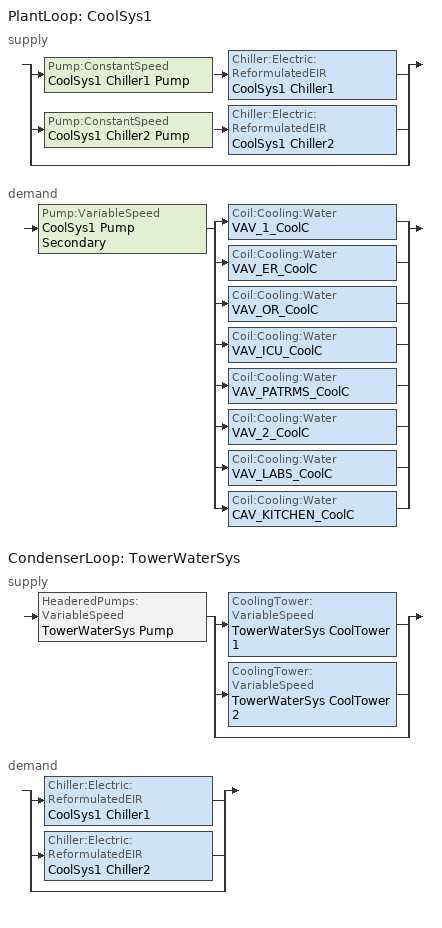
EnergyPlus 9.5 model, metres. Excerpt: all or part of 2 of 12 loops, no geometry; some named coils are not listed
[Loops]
PlantLoop 'CoolSys1'
 supply: split
  | Pump:ConstantSpeed 'CoolSys1 Chiller1 Pump' > Chiller:Electric:ReformulatedEIR 'CoolSys1 Chiller1'
  | Pump:ConstantSpeed 'CoolSys1 Chiller2 Pump' > Chiller:Electric:ReformulatedEIR 'CoolSys1 Chiller2'
  | bypass
 demand: Pump:VariableSpeed 'CoolSys1 Pump Secondary' > split
  | Coil:Cooling:Water 'VAV_1_CoolC'
  | Coil:Cooling:Water 'VAV_ER_CoolC'
  | Coil:Cooling:Water 'VAV_OR_CoolC'
  | Coil:Cooling:Water 'VAV_ICU_CoolC'
  | Coil:Cooling:Water 'VAV_PATRMS_CoolC'
  | Coil:Cooling:Water 'VAV_2_CoolC'
  | Coil:Cooling:Water 'VAV_LABS_CoolC'
  | Coil:Cooling:Water 'CAV_KITCHEN_CoolC'
CondenserLoop 'TowerWaterSys'
 supply: HeaderedPumps:VariableSpeed 'TowerWaterSys Pump' > split
  | CoolingTower:VariableSpeed 'TowerWaterSys CoolTower 1'
  | CoolingTower:VariableSpeed 'TowerWaterSys CoolTower 2'
  | bypass
 demand: split
  | Chiller:Electric:ReformulatedEIR 'CoolSys1 Chiller1'
  | Chiller:Electric:ReformulatedEIR 'CoolSys1 Chiller2'
  | bypass
[Sizing:Plant]
Name | Loop Type | Design Loop Exit Temperature {C} | Loop Design Temperature Difference {deltaC}
CoolSys1 | Cooling | 7.22 | 8.33
TowerWaterSys | Condenser | 29.4 | 5.6
[PlantLoop]
CoolSys1: Fluid Type=WATER; Plant Equipment Operation Scheme=CoolSys1 Loop Operation Scheme List; Maximum Loop Temperature {C}=98; Minimum Loop Temperature {C}=1; Maximum Loop Flow Rate {m3/s}=AUTOSIZE; Minimum Loop Flow Rate {m3/s}=0; Plant Loop Volume {m3}=autocalculate; Load Distribution Scheme=UniformLoad; Common Pipe Simulation=TwoWayCommonPipe
[CondenserLoop]
TowerWaterSys: Fluid Type=Water; Condenser Equipment Operation Scheme=TowerWaterSys Loop Operation Scheme List; Maximum Loop Temperature {C}=80; Minimum Loop Temperature {C}=5; Maximum Loop Flow Rate {m3/s}=AUTOSIZE; Minimum Loop Flow Rate {m3/s}=0; Condenser Loop Volume {m3}=AUTOSIZE; Load Distribution Scheme=SequentialLoad
[PlantEquipmentOperationSchemes]
CoolSys1 Loop Operation Scheme List: Control Scheme 1=CoolSys1 Operation Scheme; Control Scheme 1 Schedule=PlantOnSched
[CondenserEquipmentOperationSchemes]
TowerWaterSys Loop Operation Scheme List: Control Scheme 1=TowerWaterSys Operation Scheme; Control Scheme 1 Schedule=PlantOnSched
[PlantEquipmentOperation:CoolingLoad] Load Range 1 Lower Limit {W}=0; Load Range 1 Upper Limit {W}=630280; Load Range 2 Lower Limit {W}=630280; Load Range 2 Upper Limit {W}=100000000000000
Name | Range 1 Equipment List | Range 2 Equipment List
CoolSys1 Operation Scheme | CoolSys1 Equipment List 1 | CoolSys1 Equipment List 2
TowerWaterSys Operation Scheme | TowerWaterSys Equipment List 1 | TowerWaterSys Equipment List 2
[PlantEquipmentList]
CoolSys1 Equipment List 1: CoolSys1 Chiller1
CoolSys1 Equipment List 2: CoolSys1 Chiller1, CoolSys1 Chiller2
[CondenserEquipmentList]
TowerWaterSys Equipment List 1: TowerWaterSys CoolTower 1
TowerWaterSys Equipment List 2: TowerWaterSys CoolTower 1, TowerWaterSys CoolTower 2
[SetpointManager:Scheduled] Control Variable=Temperature
Name | Schedule | Setpoint Node or NodeList
CoolSys1 Loop Plant Demand Inlet Setpoint Manager | CW-Loop-Temp-Schedule | CoolSys1 Demand Inlet Node
CoolSys1 Loop Setpoint Manager | CW-Loop-Temp-Schedule | CoolSys1 Supply Outlet Node
TowerWaterSystem Loop Setpoint Manager | Tower-Loop-Temp-Schedule | TowerWaterSys Supply Outlet Node
[Chiller:Electric:ReformulatedEIR] Reference Capacity {W}=630280; Reference COP {W/W}=5.33; Reference Leaving Chilled Water Temperature {C}=6.67; Reference Leaving Condenser Water Temperature {C}=34.4444; Reference Chilled Water Flow Rate {m3/s}=0.0183542; Reference Condenser Water Flow Rate {m3/s}=AutoSize; Cooling Capacity Function of Temperature Curve=WC_PD_GT150_2010_PA_CAPFT; Electric Input to Cooling Output Ratio Function of Temperature Curve=WC_PD_GT150_2010_PA_EIRFT; Electric Input to Cooling Output Ratio Function of Part Load Ratio Curve Type=LeavingCondenserWaterTemperature; Electric Input to Cooling Output Ratio Function of Part Load Ratio Curve=WC_PD_150to300_2010_PA_EIRFPLR; Minimum Part Load Ratio=0.1; Maximum Part Load Ratio=1; Optimum Part Load Ratio=1; Minimum Unloading Ratio=0.1; Leaving Chilled Water Lower Temperature Limit {C}=5; Chiller Flow Mode Type=ConstantFlow; Design Heat Recovery Water Flow Rate {m3/s}=0
CoolSys1 Chiller1; CoolSys1 Chiller2
[CoolingTower:VariableSpeed] Model Type=CoolToolsCrossFlow; Design Approach Temperature {deltaC}=3.9; Design Range Temperature {deltaC}=5.6; Design Water Flow Rate {m3/s}=0.024854; Design Air Flow Rate {m3/s}=autosize; Design Fan Power {W}=17656; Fan Power Ratio Function of Air Flow Rate Ratio Curve=Tower_Fan_Curve; Minimum Air Flow Rate Ratio=0.2; Fraction of Tower Capacity in Free Convection Regime=0.125; Number of Cells=2; Cell Control=MaximalCell; Sizing Factor=1
TowerWaterSys CoolTower 1; TowerWaterSys CoolTower 2
[Pump:ConstantSpeed] Design Flow Rate {m3/s}=AUTOSIZE; Design Pump Head {Pa}=44761.3; Design Power Consumption {W}=AUTOSIZE; Motor Efficiency=0.9; Fraction of Motor Inefficiencies to Fluid Stream=0; Pump Control Type=Intermittent
CoolSys1 Chiller1 Pump; CoolSys1 Chiller2 Pump
[Pump:VariableSpeed]
CoolSys1 Pump Secondary: Design Maximum Flow Rate {m3/s}=autosize; Design Pump Head {Pa}=134284; Design Power Consumption {W}=autosize; Motor Efficiency=0.9; Fraction of Motor Inefficiencies to Fluid Stream=0; Coefficient 1 of the Part Load Performance Curve=0; Coefficient 2 of the Part Load Performance Curve=0.0205; Coefficient 3 of the Part Load Performance Curve=0.4101; Coefficient 4 of the Part Load Performance Curve=0.5753; Design Minimum Flow Rate {m3/s}=0; Pump Control Type=Intermittent
[HeaderedPumps:VariableSpeed]
TowerWaterSys Pump: Total Design Flow Rate {m3/s}=AUTOSIZE; Number of Pumps in Bank=2; Flow Sequencing Control Scheme=SEQUENTIAL; Design Pump Head {Pa}=148557; Design Power Consumption {W}=autosize; Motor Efficiency=0.87; Fraction of Motor Inefficiencies to Fluid Stream=0; Coefficient 1 of the Part Load Performance Curve=0; Coefficient 2 of the Part Load Performance Curve=0.0216; Coefficient 3 of the Part Load Performance Curve=-0.0325; Coefficient 4 of the Part Load Performance Curve=1.0095; Minimum Flow Rate Fraction=0; Pump Control Type=Intermittent
[EnergyManagementSystem:Sensor]
Name | Output:Variable or Output:Meter Index Key | Output:Variable or Output:Meter
Tower_PumpMassFlow | TowerWaterSys Supply Inlet Node | System Node Mass Flow Rate
Chiller1_Status | CoolSys1 Chiller1 | Chiller Electricity Rate
Chiller2_Status | CoolSys1 Chiller2 | Chiller Electricity Rate
ChillerPlantDemandLoad | CoolSys1 | Plant Supply Side Cooling Demand Rate
[EnergyManagementSystem:Actuator]
Name | Actuated Component Unique | Actuated Component Type | Actuated Component Control Type
Chiller2PumpStatus | COOLSYS1 CHILLER2 PUMP | Plant Component Pump:ConstantSpeed | On/Off Supervisory
Chiller1PumpFlow | COOLSYS1 CHILLER1 PUMP | Pump | Pump Mass Flow Rate
Chiller2PumpFlow | COOLSYS1 CHILLER2 PUMP | Pump | Pump Mass Flow Rate
Chiller2Status | COOLSYS1 CHILLER2 | Plant Component Chiller:Electric:ReformulatedEIR | On/Off Supervisory
[EnergyManagementSystem:InternalVariable]
Chiller2PumpDesignFlow: Internal Data Index Key=COOLSYS1 CHILLER2 PUMP; Internal Data Type=Pump Maximum Mass Flow Rate
[Schedule:Compact]
PlantOnSched: Through: 12/31, For: AllDays, Until: 24:00, 1
CW-Loop-Temp-Schedule: Through: 12/31, For: AllDays, Until: 24:00, 6.7
Tower-Loop-Temp-Schedule: Through: 12/31, For: AllDays, Until: 24:00, 21.1
[Curve:Biquadratic] Minimum Value of x=5; Maximum Value of x=10; Minimum Value of y=17.78; Maximum Value of y=46.11
Name | Coefficient1 Constant | Coefficient2 x | Coefficient3 x**2 | Coefficient4 y | Coefficient5 y**2 | Coefficient6 x*y
WC_PD_GT150_2010_PA_CAPFT | 0.906115 | 0.0292277 | -0.0003647 | -0.0009709 | -9.05e-05 | 0.0002527
WC_PD_GT150_2010_PA_EIRFT | 0.377312 | -0.0229032 | 0.0016504 | 0.0118156 | 0.0004345 | -0.0010132
[Curve:Bicubic]
WC_PD_150TO300_2010_PA_EIRFPLR: Coefficient1 Constant=-0.136053; Coefficient2 x=0.0086427; Coefficient3 x**2=3.85558e-06; Coefficient4 y=1.02403; Coefficient5 y**2=0.0604744; Coefficient6 x*y=-0.00894786; Coefficient7 x**3=0; Coefficient8 y**3=0.057066; Coefficient9 x**2*y=0; Coefficient10 x*y**2=0; Minimum Value of x=31.13; Maximum Value of x=36.52; Minimum Value of y=0.19; Maximum Value of y=1.03
[Curve:Cubic]
Tower_Fan_Curve: Coefficient1 Constant=0; Coefficient2 x=0; Coefficient3 x**2=0; Coefficient4 x**3=1; Minimum Value of x=0; Maximum Value of x=1
